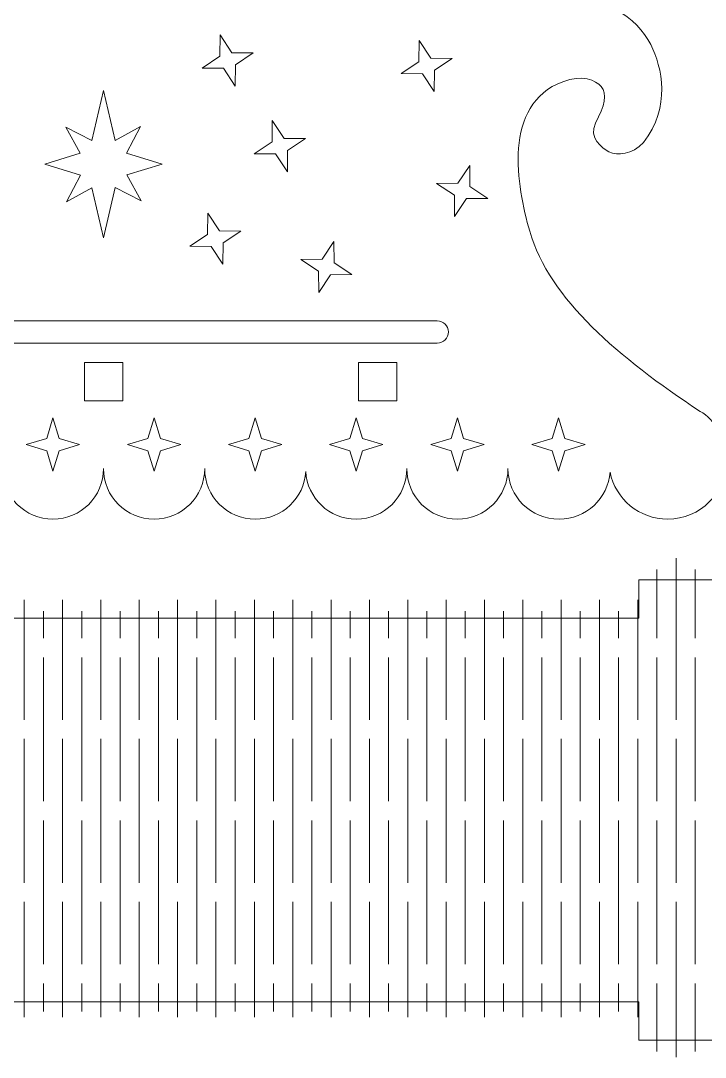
# Model space of a CAD drawing. Header units: centimetres. Extents: x -36.3 to 21.9, y -24.7 to 11.2.
# Drawn here: x -4.21 to 6.5, y -24.59 to -8.37 of the extents above; entities that cross this region are included whole.
import ezdxf

# ---------------------------------------------------------------- set-up
doc = ezdxf.new("R2010")
doc.units = ezdxf.units.CM
doc.header["$MEASUREMENT"] = 0
doc.layers.add('layer 1', color=7, linetype='Continuous')

msp = doc.modelspace()

# ---------------------------------------------------------------- linework, layer by layer
at = {"layer": 'layer 1', "color": 250, "lineweight": 9}
for points, knots in [([(4.84765, -6.49413), (4.84765, -6.49413), (5.29881, -6.88967), (5.29881, -6.88967), (5.29881, -6.88967), (6.8208, -5.15365), (7.80138, -2.93104), (7.97682, -0.48561), (7.97682, -0.48561), (7.97682, -0.48561), (7.37835, -0.44266), (7.37835, -0.44266), (7.37835, -0.44266), (7.39612, -0.19498), (7.40518, 0.05513), (7.40518, 0.30734), (7.40518, 0.30734), (7.40518, 0.55955), (7.39612, 0.80966), (7.37835, 1.05734), (7.37835, 1.05734), (7.37835, 1.05734), (7.97682, 1.10027), (7.97682, 1.10027), (7.97682, 1.10027), (7.5894, 6.5003), (3.27613, 10.81356), (-2.1239, 11.201), (-2.1239, 11.201), (-2.1239, 11.201), (-2.16684, 10.60253), (-2.16684, 10.60253), (-2.16684, 10.60253), (-2.41452, 10.6203), (-2.66463, 10.62936), (-2.91684, 10.62936), (-2.91684, 10.62936), (-3.16905, 10.62936), (-3.41916, 10.6203), (-3.66684, 10.60253), (-3.66684, 10.60253), (-3.66684, 10.60253), (-3.70979, 11.201), (-3.70979, 11.201), (-3.70979, 11.201), (-9.10981, 10.81358), (-13.42309, 6.5003), (-13.81051, 1.10027), (-13.81051, 1.10027), (-13.81051, 1.10027), (-13.21205, 1.05734), (-13.21205, 1.05734), (-13.21205, 1.05734), (-13.22981, 0.80966), (-13.23887, 0.55955), (-13.23887, 0.30734), (-13.23887, 0.30734), (-13.23887, 0.05513), (-13.22981, -0.19498), (-13.21205, -0.44266), (-13.21205, -0.44266), (-13.21205, -0.44266), (-13.81051, -0.48561), (-13.81051, -0.48561), (-13.81051, -0.48561), (-13.63505, -2.93104), (-12.65449, -5.15364), (-11.1325, -6.88967), (-11.1325, -6.88967), (-11.1325, -6.88967), (-10.68134, -6.49411), (-10.68134, -6.49411), (-10.68134, -6.49411), (-10.3513, -6.87057), (-9.99433, -7.22283), (-9.61342, -7.54787), (-9.61342, -7.54787), (-9.61342, -7.54787), (-10.00289, -8.00429), (-10.00289, -8.00429), (-10.00289, -8.00429), (-10.75106, -7.98759), (-11.25769, -8.30559), (-11.47985, -8.74571), (-11.47985, -8.74571), (-11.65948, -9.10152), (-11.79497, -9.71855), (-11.36783, -10.27817), (-11.36783, -10.27817), (-11.188, -10.47089), (-10.95863, -10.48698), (-10.82602, -10.42124), (-10.82602, -10.42124), (-10.71526, -10.36632), (-10.50659, -10.20395), (-10.61381, -9.97256), (-10.61381, -9.97256), (-10.76114, -9.70887), (-10.801, -9.51248), (-10.70306, -9.40244), (-10.70306, -9.40244), (-10.61672, -9.3054), (-10.40735, -9.20801), (-10.10185, -9.32565), (-10.10185, -9.32565), (-9.15419, -9.68651), (-9.37927, -10.95806), (-9.58633, -11.66705), (-9.58633, -11.66705), (-9.89857, -12.7361), (-10.98227, -13.64643), (-12.25262, -14.4851), (-12.25262, -14.4851), (-12.4756, -14.60394), (-12.66568, -14.90487), (-12.66568, -15.25017), (-12.66568, -15.25017), (-12.66568, -15.75869), (-12.25345, -16.17092), (-11.74493, -16.17092), (-11.74493, -16.17092), (-11.29957, -16.17092), (-10.92805, -15.85472), (-10.84265, -15.43457), (-10.84265, -15.43457), (-10.81412, -15.84596), (-10.46788, -16.17092), (-10.04497, -16.17092), (-10.04497, -16.17092), (-9.60338, -16.17092), (-9.24539, -15.8166), (-9.24539, -15.37953), (-9.24539, -15.37953), (-9.24539, -15.8166), (-8.89108, -16.17092), (-8.45401, -16.17092), (-8.45401, -16.17092), (-8.01694, -16.17092), (-7.66262, -15.8166), (-7.66262, -15.37953), (-7.66262, -15.37953), (-7.66262, -15.8166), (-7.30832, -16.17092), (-6.87125, -16.17092), (-6.87125, -16.17092), (-6.44925, -16.17092), (-6.10437, -15.84062), (-6.08111, -15.42444), (-6.08111, -15.42444), (-6.05784, -15.8406), (-5.71298, -16.17092), (-5.29098, -16.17092), (-5.29098, -16.17092), (-4.85391, -16.17092), (-4.4996, -15.8166), (-4.4996, -15.37953), (-4.4996, -15.37953), (-4.4996, -15.8166), (-4.14528, -16.17092), (-3.70823, -16.17092), (-3.70823, -16.17092), (-3.27116, -16.17092), (-2.91684, -15.8166), (-2.91684, -15.37953), (-2.91684, -15.37953), (-2.91684, -15.8166), (-2.56253, -16.17092), (-2.12546, -16.17092), (-2.12546, -16.17092), (-1.6884, -16.17092), (-1.33409, -15.8166), (-1.33409, -15.37953), (-1.33409, -15.37953), (-1.33409, -15.8166), (-0.97977, -16.17092), (-0.5427, -16.17092), (-0.5427, -16.17092), (-0.12071, -16.17092), (0.22416, -15.8406), (0.24742, -15.42444), (0.24742, -15.42444), (0.27069, -15.84062), (0.61557, -16.17092), (1.03756, -16.17092), (1.03756, -16.17092), (1.47463, -16.17092), (1.82893, -15.8166), (1.82893, -15.37953), (1.82893, -15.37953), (1.82893, -15.8166), (2.18325, -16.17092), (2.62032, -16.17092), (2.62032, -16.17092), (3.05739, -16.17092), (3.4117, -15.8166), (3.4117, -15.37953), (3.4117, -15.37953), (3.4117, -15.8166), (3.76969, -16.17092), (4.21128, -16.17092), (4.21128, -16.17092), (4.63419, -16.17092), (4.98043, -15.84596), (5.00896, -15.43457), (5.00896, -15.43457), (5.09436, -15.85472), (5.46588, -16.17092), (5.91124, -16.17092), (5.91124, -16.17092), (6.41976, -16.17092), (6.83199, -15.75869), (6.83199, -15.25017), (6.83199, -15.25017), (6.83199, -14.90487), (6.64191, -14.60394), (6.41893, -14.4851), (6.41893, -14.4851), (5.14858, -13.64643), (4.06488, -12.7361), (3.75264, -11.66705), (3.75264, -11.66705), (3.54558, -10.95806), (3.3205, -9.68651), (4.26816, -9.32565), (4.26816, -9.32565), (4.57366, -9.20801), (4.78303, -9.3054), (4.86937, -9.40244), (4.86937, -9.40244), (4.96731, -9.51248), (4.92745, -9.70887), (4.78012, -9.97256), (4.78012, -9.97256), (4.6729, -10.20395), (4.88157, -10.36632), (4.99233, -10.42124), (4.99233, -10.42124), (5.12494, -10.48698), (5.35431, -10.47089), (5.53414, -10.27817), (5.53414, -10.27817), (5.96128, -9.71855), (5.82579, -9.10152), (5.64616, -8.74571), (5.64616, -8.74571), (5.424, -8.30559), (4.91737, -7.98759), (4.1692, -8.00429), (4.1692, -8.00429), (4.1692, -8.00429), (3.77973, -7.54787), (3.77973, -7.54787), (3.77973, -7.54787), (4.16062, -7.22285), (4.51761, -6.87057), (4.84765, -6.49413)], [0, 0, 0, 0, 0.01538462, 0.01538462, 0.01538462, 0.01538462, 0.03076923, 0.03076923, 0.03076923, 0.03076923, 0.04615385, 0.04615385, 0.04615385, 0.04615385, 0.06153846, 0.06153846, 0.06153846, 0.06153846, 0.07692308, 0.07692308, 0.07692308, 0.07692308, 0.09230769, 0.09230769, 0.09230769, 0.09230769, 0.10769231, 0.10769231, 0.10769231, 0.10769231, 0.12307692, 0.12307692, 0.12307692, 0.12307692, 0.13846154, 0.13846154, 0.13846154, 0.13846154, 0.15384615, 0.15384615, 0.15384615, 0.15384615, 0.16923077, 0.16923077, 0.16923077, 0.16923077, 0.18461538, 0.18461538, 0.18461538, 0.18461538, 0.2, 0.2, 0.2, 0.2, 0.21538462, 0.21538462, 0.21538462, 0.21538462, 0.23076923, 0.23076923, 0.23076923, 0.23076923, 0.24615385, 0.24615385, 0.24615385, 0.24615385, 0.26153846, 0.26153846, 0.26153846, 0.26153846, 0.27692308, 0.27692308, 0.27692308, 0.27692308, 0.29230769, 0.29230769, 0.29230769, 0.29230769, 0.30769231, 0.30769231, 0.30769231, 0.30769231, 0.32307692, 0.32307692, 0.32307692, 0.32307692, 0.33846154, 0.33846154, 0.33846154, 0.33846154, 0.35384615, 0.35384615, 0.35384615, 0.35384615, 0.36923077, 0.36923077, 0.36923077, 0.36923077, 0.38461538, 0.38461538, 0.38461538, 0.38461538, 0.4, 0.4, 0.4, 0.4, 0.41538462, 0.41538462, 0.41538462, 0.41538462, 0.43076923, 0.43076923, 0.43076923, 0.43076923, 0.44615385, 0.44615385, 0.44615385, 0.44615385, 0.46153846, 0.46153846, 0.46153846, 0.46153846, 0.47692308, 0.47692308, 0.47692308, 0.47692308, 0.49230769, 0.49230769, 0.49230769, 0.49230769, 0.50769231, 0.50769231, 0.50769231, 0.50769231, 0.52307692, 0.52307692, 0.52307692, 0.52307692, 0.53846154, 0.53846154, 0.53846154, 0.53846154, 0.55384615, 0.55384615, 0.55384615, 0.55384615, 0.56923077, 0.56923077, 0.56923077, 0.56923077, 0.58461538, 0.58461538, 0.58461538, 0.58461538, 0.6, 0.6, 0.6, 0.6, 0.61538462, 0.61538462, 0.61538462, 0.61538462, 0.63076923, 0.63076923, 0.63076923, 0.63076923, 0.64615385, 0.64615385, 0.64615385, 0.64615385, 0.66153846, 0.66153846, 0.66153846, 0.66153846, 0.67692308, 0.67692308, 0.67692308, 0.67692308, 0.69230769, 0.69230769, 0.69230769, 0.69230769, 0.70769231, 0.70769231, 0.70769231, 0.70769231, 0.72307692, 0.72307692, 0.72307692, 0.72307692, 0.73846154, 0.73846154, 0.73846154, 0.73846154, 0.75384615, 0.75384615, 0.75384615, 0.75384615, 0.76923077, 0.76923077, 0.76923077, 0.76923077, 0.78461538, 0.78461538, 0.78461538, 0.78461538, 0.8, 0.8, 0.8, 0.8, 0.81538462, 0.81538462, 0.81538462, 0.81538462, 0.83076923, 0.83076923, 0.83076923, 0.83076923, 0.84615385, 0.84615385, 0.84615385, 0.84615385, 0.86153846, 0.86153846, 0.86153846, 0.86153846, 0.87692308, 0.87692308, 0.87692308, 0.87692308, 0.89230769, 0.89230769, 0.89230769, 0.89230769, 0.90769231, 0.90769231, 0.90769231, 0.90769231, 0.92307692, 0.92307692, 0.92307692, 0.92307692, 0.93846154, 0.93846154, 0.93846154, 0.93846154, 0.95384615, 0.95384615, 0.95384615, 0.95384615, 0.96923077, 0.96923077, 0.96923077, 0.96923077, 1, 1, 1, 1]), ([(-1.09176, -8.59409), (-1.09176, -8.59409), (-0.90764, -8.87214), (-0.90764, -8.87214), (-0.90764, -8.87214), (-0.90764, -8.87214), (-0.57417, -8.87588), (-0.57417, -8.87588), (-0.57417, -8.87588), (-0.57417, -8.87588), (-0.85223, -9.06), (-0.85223, -9.06), (-0.85223, -9.06), (-0.85223, -9.06), (-0.85596, -9.39347), (-0.85596, -9.39347), (-0.85596, -9.39347), (-0.85596, -9.39347), (-1.04009, -9.11541), (-1.04009, -9.11541), (-1.04009, -9.11541), (-1.04009, -9.11541), (-1.37355, -9.11168), (-1.37355, -9.11168), (-1.37355, -9.11168), (-1.37355, -9.11168), (-1.0955, -8.92755), (-1.0955, -8.92755), (-1.0955, -8.92755), (-1.0955, -8.92755), (-1.09176, -8.59409), (-1.09176, -8.59409)], [0, 0, 0, 0, 0.11111111, 0.11111111, 0.11111111, 0.11111111, 0.22222222, 0.22222222, 0.22222222, 0.22222222, 0.33333333, 0.33333333, 0.33333333, 0.33333333, 0.44444444, 0.44444444, 0.44444444, 0.44444444, 0.55555556, 0.55555556, 0.55555556, 0.55555556, 0.66666667, 0.66666667, 0.66666667, 0.66666667, 0.77777778, 0.77777778, 0.77777778, 0.77777778, 1, 1, 1, 1]), ([(2.02123, -8.68133), (2.02123, -8.68133), (2.20536, -8.95938), (2.20536, -8.95938), (2.20536, -8.95938), (2.20536, -8.95938), (2.53882, -8.96312), (2.53882, -8.96312), (2.53882, -8.96312), (2.53882, -8.96312), (2.26077, -9.14724), (2.26077, -9.14724), (2.26077, -9.14724), (2.26077, -9.14724), (2.25703, -9.48071), (2.25703, -9.48071), (2.25703, -9.48071), (2.25703, -9.48071), (2.07291, -9.20265), (2.07291, -9.20265), (2.07291, -9.20265), (2.07291, -9.20265), (1.73944, -9.19892), (1.73944, -9.19892), (1.73944, -9.19892), (1.73944, -9.19892), (2.0175, -9.01479), (2.0175, -9.01479), (2.0175, -9.01479), (2.0175, -9.01479), (2.02123, -8.68133), (2.02123, -8.68133)], [0, 0, 0, 0, 0.11111111, 0.11111111, 0.11111111, 0.11111111, 0.22222222, 0.22222222, 0.22222222, 0.22222222, 0.33333333, 0.33333333, 0.33333333, 0.33333333, 0.44444444, 0.44444444, 0.44444444, 0.44444444, 0.55555556, 0.55555556, 0.55555556, 0.55555556, 0.66666667, 0.66666667, 0.66666667, 0.66666667, 0.77777778, 0.77777778, 0.77777778, 0.77777778, 1, 1, 1, 1]), ([(-3.27836, -10.78598), (-3.27836, -10.78598), (-3.49464, -11.20391), (-3.49464, -11.20391), (-3.49464, -11.20391), (-3.49464, -11.20391), (-3.09737, -10.98464), (-3.09737, -10.98464), (-3.09737, -10.98464), (-3.09737, -10.98464), (-2.91684, -11.76789), (-2.91684, -11.76789), (-2.91684, -11.76789), (-2.91684, -11.76789), (-2.73557, -10.98135), (-2.73557, -10.98135), (-2.73557, -10.98135), (-2.73557, -10.98135), (-2.3276, -11.19248), (-2.3276, -11.19248), (-2.3276, -11.19248), (-2.3276, -11.19248), (-2.55225, -10.78503), (-2.55225, -10.78503), (-2.55225, -10.78503), (-2.55225, -10.78503), (-1.99778, -10.61468), (-1.99778, -10.61468), (-1.99778, -10.61468), (-1.99778, -10.61468), (-2.55533, -10.44338), (-2.55533, -10.44338), (-2.55533, -10.44338), (-2.55533, -10.44338), (-2.33903, -10.02543), (-2.33903, -10.02543), (-2.33903, -10.02543), (-2.33903, -10.02543), (-2.73633, -10.2447), (-2.73633, -10.2447), (-2.73633, -10.2447), (-2.73633, -10.2447), (-2.91684, -9.46146), (-2.91684, -9.46146), (-2.91684, -9.46146), (-2.91684, -9.46146), (-3.09812, -10.24799), (-3.09812, -10.24799), (-3.09812, -10.24799), (-3.09812, -10.24799), (-3.50607, -10.03686), (-3.50607, -10.03686), (-3.50607, -10.03686), (-3.50607, -10.03686), (-3.28143, -10.44432), (-3.28143, -10.44432), (-3.28143, -10.44432), (-3.28143, -10.44432), (-3.83591, -10.61468), (-3.83591, -10.61468), (-3.83591, -10.61468), (-3.83591, -10.61468), (-3.27836, -10.78598), (-3.27836, -10.78598)], [0, 0, 0, 0, 0.05882353, 0.05882353, 0.05882353, 0.05882353, 0.11764706, 0.11764706, 0.11764706, 0.11764706, 0.17647059, 0.17647059, 0.17647059, 0.17647059, 0.23529412, 0.23529412, 0.23529412, 0.23529412, 0.29411765, 0.29411765, 0.29411765, 0.29411765, 0.35294118, 0.35294118, 0.35294118, 0.35294118, 0.41176471, 0.41176471, 0.41176471, 0.41176471, 0.47058824, 0.47058824, 0.47058824, 0.47058824, 0.52941176, 0.52941176, 0.52941176, 0.52941176, 0.58823529, 0.58823529, 0.58823529, 0.58823529, 0.64705882, 0.64705882, 0.64705882, 0.64705882, 0.70588235, 0.70588235, 0.70588235, 0.70588235, 0.76470588, 0.76470588, 0.76470588, 0.76470588, 0.82352941, 0.82352941, 0.82352941, 0.82352941, 0.88235294, 0.88235294, 0.88235294, 0.88235294, 1, 1, 1, 1]), ([(-0.27606, -9.93527), (-0.27606, -9.93527), (-0.09194, -10.21332), (-0.09194, -10.21332), (-0.09194, -10.21332), (-0.09194, -10.21332), (0.24153, -10.21706), (0.24153, -10.21706), (0.24153, -10.21706), (0.24153, -10.21706), (-0.03653, -10.40118), (-0.03653, -10.40118), (-0.03653, -10.40118), (-0.03653, -10.40118), (-0.04026, -10.73465), (-0.04026, -10.73465), (-0.04026, -10.73465), (-0.04026, -10.73465), (-0.22439, -10.45659), (-0.22439, -10.45659), (-0.22439, -10.45659), (-0.22439, -10.45659), (-0.55785, -10.45286), (-0.55785, -10.45286), (-0.55785, -10.45286), (-0.55785, -10.45286), (-0.2798, -10.26873), (-0.2798, -10.26873), (-0.2798, -10.26873), (-0.2798, -10.26873), (-0.27606, -9.93527), (-0.27606, -9.93527)], [0, 0, 0, 0, 0.11111111, 0.11111111, 0.11111111, 0.11111111, 0.22222222, 0.22222222, 0.22222222, 0.22222222, 0.33333333, 0.33333333, 0.33333333, 0.33333333, 0.44444444, 0.44444444, 0.44444444, 0.44444444, 0.55555556, 0.55555556, 0.55555556, 0.55555556, 0.66666667, 0.66666667, 0.66666667, 0.66666667, 0.77777778, 0.77777778, 0.77777778, 0.77777778, 1, 1, 1, 1]), ([(2.81245, -10.63464), (2.81245, -10.63464), (2.62833, -10.9127), (2.62833, -10.9127), (2.62833, -10.9127), (2.62833, -10.9127), (2.29486, -10.91643), (2.29486, -10.91643), (2.29486, -10.91643), (2.29486, -10.91643), (2.57292, -11.10056), (2.57292, -11.10056), (2.57292, -11.10056), (2.57292, -11.10056), (2.57665, -11.43402), (2.57665, -11.43402), (2.57665, -11.43402), (2.57665, -11.43402), (2.76078, -11.15597), (2.76078, -11.15597), (2.76078, -11.15597), (2.76078, -11.15597), (3.09424, -11.15223), (3.09424, -11.15223), (3.09424, -11.15223), (3.09424, -11.15223), (2.81619, -10.96811), (2.81619, -10.96811), (2.81619, -10.96811), (2.81619, -10.96811), (2.81245, -10.63464), (2.81245, -10.63464)], [0, 0, 0, 0, 0.11111111, 0.11111111, 0.11111111, 0.11111111, 0.22222222, 0.22222222, 0.22222222, 0.22222222, 0.33333333, 0.33333333, 0.33333333, 0.33333333, 0.44444444, 0.44444444, 0.44444444, 0.44444444, 0.55555556, 0.55555556, 0.55555556, 0.55555556, 0.66666667, 0.66666667, 0.66666667, 0.66666667, 0.77777778, 0.77777778, 0.77777778, 0.77777778, 1, 1, 1, 1]), ([(-1.28381, -11.38193), (-1.28381, -11.38193), (-1.09968, -11.65998), (-1.09968, -11.65998), (-1.09968, -11.65998), (-1.09968, -11.65998), (-0.76622, -11.66372), (-0.76622, -11.66372), (-0.76622, -11.66372), (-0.76622, -11.66372), (-1.04427, -11.84784), (-1.04427, -11.84784), (-1.04427, -11.84784), (-1.04427, -11.84784), (-1.04801, -12.18131), (-1.04801, -12.18131), (-1.04801, -12.18131), (-1.04801, -12.18131), (-1.23213, -11.90325), (-1.23213, -11.90325), (-1.23213, -11.90325), (-1.23213, -11.90325), (-1.5656, -11.89952), (-1.5656, -11.89952), (-1.5656, -11.89952), (-1.5656, -11.89952), (-1.28754, -11.71539), (-1.28754, -11.71539), (-1.28754, -11.71539), (-1.28754, -11.71539), (-1.28381, -11.38193), (-1.28381, -11.38193)], [0, 0, 0, 0, 0.11111111, 0.11111111, 0.11111111, 0.11111111, 0.22222222, 0.22222222, 0.22222222, 0.22222222, 0.33333333, 0.33333333, 0.33333333, 0.33333333, 0.44444444, 0.44444444, 0.44444444, 0.44444444, 0.55555556, 0.55555556, 0.55555556, 0.55555556, 0.66666667, 0.66666667, 0.66666667, 0.66666667, 0.77777778, 0.77777778, 0.77777778, 0.77777778, 1, 1, 1, 1]), ([(0.68745, -11.82722), (0.68745, -11.82722), (0.50332, -12.10527), (0.50332, -12.10527), (0.50332, -12.10527), (0.50332, -12.10527), (0.16986, -12.10901), (0.16986, -12.10901), (0.16986, -12.10901), (0.16986, -12.10901), (0.44791, -12.29313), (0.44791, -12.29313), (0.44791, -12.29313), (0.44791, -12.29313), (0.45165, -12.6266), (0.45165, -12.6266), (0.45165, -12.6266), (0.45165, -12.6266), (0.63577, -12.34854), (0.63577, -12.34854), (0.63577, -12.34854), (0.63577, -12.34854), (0.96924, -12.34481), (0.96924, -12.34481), (0.96924, -12.34481), (0.96924, -12.34481), (0.69118, -12.16068), (0.69118, -12.16068), (0.69118, -12.16068), (0.69118, -12.16068), (0.68745, -11.82722), (0.68745, -11.82722)], [0, 0, 0, 0, 0.11111111, 0.11111111, 0.11111111, 0.11111111, 0.22222222, 0.22222222, 0.22222222, 0.22222222, 0.33333333, 0.33333333, 0.33333333, 0.33333333, 0.44444444, 0.44444444, 0.44444444, 0.44444444, 0.55555556, 0.55555556, 0.55555556, 0.55555556, 0.66666667, 0.66666667, 0.66666667, 0.66666667, 0.77777778, 0.77777778, 0.77777778, 0.77777778, 1, 1, 1, 1]), ([(-8.13977, -13.06752), (-8.13977, -13.06752), (2.30608, -13.06752), (2.30608, -13.06752), (2.30608, -13.06752), (2.40213, -13.06752), (2.4807, -13.14609), (2.4807, -13.24214), (2.4807, -13.24214), (2.4807, -13.3382), (2.40213, -13.41677), (2.30608, -13.41677), (2.30608, -13.41677), (2.30608, -13.41677), (-8.13977, -13.41677), (-8.13977, -13.41677), (-8.13977, -13.41677), (-8.23582, -13.41677), (-8.31439, -13.3382), (-8.31439, -13.24214), (-8.31439, -13.24214), (-8.31439, -13.14609), (-8.23582, -13.06752), (-8.13977, -13.06752)], [0, 0, 0, 0, 0.14285714, 0.14285714, 0.14285714, 0.14285714, 0.28571429, 0.28571429, 0.28571429, 0.28571429, 0.42857143, 0.42857143, 0.42857143, 0.42857143, 0.57142857, 0.57142857, 0.57142857, 0.57142857, 0.71428571, 0.71428571, 0.71428571, 0.71428571, 1, 1, 1, 1]), ([(-3.21684, -13.71983), (-3.21684, -13.71983), (-2.61684, -13.71983), (-2.61684, -13.71983), (-2.61684, -13.71983), (-2.61684, -13.71983), (-2.61684, -14.31983), (-2.61684, -14.31983), (-2.61684, -14.31983), (-2.61684, -14.31983), (-3.21684, -14.31983), (-3.21684, -14.31983), (-3.21684, -14.31983), (-3.21684, -14.31983), (-3.21684, -13.71983), (-3.21684, -13.71983)], [0, 0, 0, 0, 0.2, 0.2, 0.2, 0.2, 0.4, 0.4, 0.4, 0.4, 0.6, 0.6, 0.6, 0.6, 1, 1, 1, 1]), ([(1.07427, -13.71983), (1.07427, -13.71983), (1.67427, -13.71983), (1.67427, -13.71983), (1.67427, -13.71983), (1.67427, -13.71983), (1.67427, -14.31983), (1.67427, -14.31983), (1.67427, -14.31983), (1.67427, -14.31983), (1.07427, -14.31983), (1.07427, -14.31983), (1.07427, -14.31983), (1.07427, -14.31983), (1.07427, -13.71983), (1.07427, -13.71983)], [0, 0, 0, 0, 0.2, 0.2, 0.2, 0.2, 0.4, 0.4, 0.4, 0.4, 0.6, 0.6, 0.6, 0.6, 1, 1, 1, 1]), ([(-3.70821, -14.58816), (-3.70821, -14.58816), (-3.61028, -14.90694), (-3.61028, -14.90694), (-3.61028, -14.90694), (-3.61028, -14.90694), (-3.2915, -15.00488), (-3.2915, -15.00488), (-3.2915, -15.00488), (-3.2915, -15.00488), (-3.61028, -15.10281), (-3.61028, -15.10281), (-3.61028, -15.10281), (-3.61028, -15.10281), (-3.70821, -15.42159), (-3.70821, -15.42159), (-3.70821, -15.42159), (-3.70821, -15.42159), (-3.80615, -15.10281), (-3.80615, -15.10281), (-3.80615, -15.10281), (-3.80615, -15.10281), (-4.12493, -15.00488), (-4.12493, -15.00488), (-4.12493, -15.00488), (-4.12493, -15.00488), (-3.80615, -14.90694), (-3.80615, -14.90694), (-3.80615, -14.90694), (-3.80615, -14.90694), (-3.70821, -14.58816), (-3.70821, -14.58816)], [0, 0, 0, 0, 0.11111111, 0.11111111, 0.11111111, 0.11111111, 0.22222222, 0.22222222, 0.22222222, 0.22222222, 0.33333333, 0.33333333, 0.33333333, 0.33333333, 0.44444444, 0.44444444, 0.44444444, 0.44444444, 0.55555556, 0.55555556, 0.55555556, 0.55555556, 0.66666667, 0.66666667, 0.66666667, 0.66666667, 0.77777778, 0.77777778, 0.77777778, 0.77777778, 1, 1, 1, 1]), ([(-2.12547, -14.58816), (-2.12547, -14.58816), (-2.22341, -14.90694), (-2.22341, -14.90694), (-2.22341, -14.90694), (-2.22341, -14.90694), (-2.54219, -15.00488), (-2.54219, -15.00488), (-2.54219, -15.00488), (-2.54219, -15.00488), (-2.22341, -15.10281), (-2.22341, -15.10281), (-2.22341, -15.10281), (-2.22341, -15.10281), (-2.12547, -15.42159), (-2.12547, -15.42159), (-2.12547, -15.42159), (-2.12547, -15.42159), (-2.02754, -15.10281), (-2.02754, -15.10281), (-2.02754, -15.10281), (-2.02754, -15.10281), (-1.70876, -15.00488), (-1.70876, -15.00488), (-1.70876, -15.00488), (-1.70876, -15.00488), (-2.02754, -14.90694), (-2.02754, -14.90694), (-2.02754, -14.90694), (-2.02754, -14.90694), (-2.12547, -14.58816), (-2.12547, -14.58816)], [0, 0, 0, 0, 0.11111111, 0.11111111, 0.11111111, 0.11111111, 0.22222222, 0.22222222, 0.22222222, 0.22222222, 0.33333333, 0.33333333, 0.33333333, 0.33333333, 0.44444444, 0.44444444, 0.44444444, 0.44444444, 0.55555556, 0.55555556, 0.55555556, 0.55555556, 0.66666667, 0.66666667, 0.66666667, 0.66666667, 0.77777778, 0.77777778, 0.77777778, 0.77777778, 1, 1, 1, 1]), ([(-0.5427, -14.58816), (-0.5427, -14.58816), (-0.64064, -14.90694), (-0.64064, -14.90694), (-0.64064, -14.90694), (-0.64064, -14.90694), (-0.95942, -15.00488), (-0.95942, -15.00488), (-0.95942, -15.00488), (-0.95942, -15.00488), (-0.64064, -15.10281), (-0.64064, -15.10281), (-0.64064, -15.10281), (-0.64064, -15.10281), (-0.5427, -15.42159), (-0.5427, -15.42159), (-0.5427, -15.42159), (-0.5427, -15.42159), (-0.44477, -15.10281), (-0.44477, -15.10281), (-0.44477, -15.10281), (-0.44477, -15.10281), (-0.12599, -15.00488), (-0.12599, -15.00488), (-0.12599, -15.00488), (-0.12599, -15.00488), (-0.44477, -14.90694), (-0.44477, -14.90694), (-0.44477, -14.90694), (-0.44477, -14.90694), (-0.5427, -14.58816), (-0.5427, -14.58816)], [0, 0, 0, 0, 0.11111111, 0.11111111, 0.11111111, 0.11111111, 0.22222222, 0.22222222, 0.22222222, 0.22222222, 0.33333333, 0.33333333, 0.33333333, 0.33333333, 0.44444444, 0.44444444, 0.44444444, 0.44444444, 0.55555556, 0.55555556, 0.55555556, 0.55555556, 0.66666667, 0.66666667, 0.66666667, 0.66666667, 0.77777778, 0.77777778, 0.77777778, 0.77777778, 1, 1, 1, 1]), ([(1.03756, -14.58816), (1.03756, -14.58816), (0.93963, -14.90694), (0.93963, -14.90694), (0.93963, -14.90694), (0.93963, -14.90694), (0.62085, -15.00488), (0.62085, -15.00488), (0.62085, -15.00488), (0.62085, -15.00488), (0.93963, -15.10281), (0.93963, -15.10281), (0.93963, -15.10281), (0.93963, -15.10281), (1.03756, -15.42159), (1.03756, -15.42159), (1.03756, -15.42159), (1.03756, -15.42159), (1.1355, -15.10281), (1.1355, -15.10281), (1.1355, -15.10281), (1.1355, -15.10281), (1.45428, -15.00488), (1.45428, -15.00488), (1.45428, -15.00488), (1.45428, -15.00488), (1.1355, -14.90694), (1.1355, -14.90694), (1.1355, -14.90694), (1.1355, -14.90694), (1.03756, -14.58816), (1.03756, -14.58816)], [0, 0, 0, 0, 0.11111111, 0.11111111, 0.11111111, 0.11111111, 0.22222222, 0.22222222, 0.22222222, 0.22222222, 0.33333333, 0.33333333, 0.33333333, 0.33333333, 0.44444444, 0.44444444, 0.44444444, 0.44444444, 0.55555556, 0.55555556, 0.55555556, 0.55555556, 0.66666667, 0.66666667, 0.66666667, 0.66666667, 0.77777778, 0.77777778, 0.77777778, 0.77777778, 1, 1, 1, 1]), ([(2.62032, -14.58816), (2.62032, -14.58816), (2.52238, -14.90694), (2.52238, -14.90694), (2.52238, -14.90694), (2.52238, -14.90694), (2.2036, -15.00488), (2.2036, -15.00488), (2.2036, -15.00488), (2.2036, -15.00488), (2.52238, -15.10281), (2.52238, -15.10281), (2.52238, -15.10281), (2.52238, -15.10281), (2.62032, -15.42159), (2.62032, -15.42159), (2.62032, -15.42159), (2.62032, -15.42159), (2.71825, -15.10281), (2.71825, -15.10281), (2.71825, -15.10281), (2.71825, -15.10281), (3.03703, -15.00488), (3.03703, -15.00488), (3.03703, -15.00488), (3.03703, -15.00488), (2.71825, -14.90694), (2.71825, -14.90694), (2.71825, -14.90694), (2.71825, -14.90694), (2.62032, -14.58816), (2.62032, -14.58816)], [0, 0, 0, 0, 0.11111111, 0.11111111, 0.11111111, 0.11111111, 0.22222222, 0.22222222, 0.22222222, 0.22222222, 0.33333333, 0.33333333, 0.33333333, 0.33333333, 0.44444444, 0.44444444, 0.44444444, 0.44444444, 0.55555556, 0.55555556, 0.55555556, 0.55555556, 0.66666667, 0.66666667, 0.66666667, 0.66666667, 0.77777778, 0.77777778, 0.77777778, 0.77777778, 1, 1, 1, 1]), ([(4.20307, -14.58816), (4.20307, -14.58816), (4.10514, -14.90694), (4.10514, -14.90694), (4.10514, -14.90694), (4.10514, -14.90694), (3.78636, -15.00488), (3.78636, -15.00488), (3.78636, -15.00488), (3.78636, -15.00488), (4.10514, -15.10281), (4.10514, -15.10281), (4.10514, -15.10281), (4.10514, -15.10281), (4.20307, -15.42159), (4.20307, -15.42159), (4.20307, -15.42159), (4.20307, -15.42159), (4.30101, -15.10281), (4.30101, -15.10281), (4.30101, -15.10281), (4.30101, -15.10281), (4.61979, -15.00488), (4.61979, -15.00488), (4.61979, -15.00488), (4.61979, -15.00488), (4.30101, -14.90694), (4.30101, -14.90694), (4.30101, -14.90694), (4.30101, -14.90694), (4.20307, -14.58816), (4.20307, -14.58816)], [0, 0, 0, 0, 0.11111111, 0.11111111, 0.11111111, 0.11111111, 0.22222222, 0.22222222, 0.22222222, 0.22222222, 0.33333333, 0.33333333, 0.33333333, 0.33333333, 0.44444444, 0.44444444, 0.44444444, 0.44444444, 0.55555556, 0.55555556, 0.55555556, 0.55555556, 0.66666667, 0.66666667, 0.66666667, 0.66666667, 0.77777778, 0.77777778, 0.77777778, 0.77777778, 1, 1, 1, 1]), ([(-34.7876, -23.72247), (-34.7876, -23.72247), (-34.7876, -24.32247), (-34.7876, -24.32247), (-34.7876, -24.32247), (-34.7876, -24.32247), (-36.3326, -24.32247), (-36.3326, -24.32247), (-36.3326, -24.32247), (-36.3326, -24.32247), (-36.3326, -23.72247), (-36.3326, -23.72247), (-36.3326, -23.72247), (-36.3326, -23.72247), (-36.3326, -17.72247), (-36.3326, -17.72247), (-36.3326, -17.72247), (-36.3326, -17.72247), (-36.3326, -17.12247), (-36.3326, -17.12247), (-36.3326, -17.12247), (-36.3326, -17.12247), (-34.7876, -17.12247), (-34.7876, -17.12247), (-34.7876, -17.12247), (-34.7876, -17.12247), (-34.7876, -17.72247), (-34.7876, -17.72247), (-34.7876, -17.72247), (-34.7876, -17.72247), (-27.91715, -17.72247), (-27.91715, -17.72247), (-27.91715, -17.72247), (-27.91715, -17.72247), (-27.91715, -17.12247), (-27.91715, -17.12247), (-27.91715, -17.12247), (-27.91715, -17.12247), (-26.3729, -17.12247), (-26.3729, -17.12247), (-26.3729, -17.12247), (-26.3729, -17.12247), (-26.3729, -17.72247), (-26.3729, -17.72247), (-26.3729, -17.72247), (-26.3729, -17.72247), (-11.22912, -17.72247), (-11.22912, -17.72247), (-11.22912, -17.72247), (-11.22912, -17.72247), (-11.22912, -17.12247), (-11.22912, -17.12247), (-11.22912, -17.12247), (-11.22912, -17.12247), (-9.68487, -17.12247), (-9.68487, -17.12247), (-9.68487, -17.12247), (-9.68487, -17.12247), (-9.68487, -17.72247), (-9.68487, -17.72247), (-9.68487, -17.72247), (-9.68487, -17.72247), (5.4589, -17.72247), (5.4589, -17.72247), (5.4589, -17.72247), (5.4589, -17.72247), (5.4589, -17.12247), (5.4589, -17.12247), (5.4589, -17.12247), (5.4589, -17.12247), (7.00315, -17.12247), (7.00315, -17.12247), (7.00315, -17.12247), (7.00315, -17.12247), (7.00315, -17.72247), (7.00315, -17.72247), (7.00315, -17.72247), (7.00315, -17.72247), (13.8736, -17.72247), (13.8736, -17.72247), (13.8736, -17.72247), (13.8736, -17.72247), (13.8736, -17.12247), (13.8736, -17.12247), (13.8736, -17.12247), (13.8736, -17.12247), (15.4186, -17.12247), (15.4186, -17.12247), (15.4186, -17.12247), (15.4186, -17.12247), (15.4186, -17.72247), (15.4186, -17.72247), (15.4186, -17.72247), (15.4186, -17.72247), (15.4186, -23.72247), (15.4186, -23.72247), (15.4186, -23.72247), (15.4186, -23.72247), (15.4186, -24.32247), (15.4186, -24.32247), (15.4186, -24.32247), (15.4186, -24.32247), (13.8736, -24.32247), (13.8736, -24.32247), (13.8736, -24.32247), (13.8736, -24.32247), (13.8736, -23.72247), (13.8736, -23.72247), (13.8736, -23.72247), (13.8736, -23.72247), (7.00315, -23.72247), (7.00315, -23.72247), (7.00315, -23.72247), (7.00315, -23.72247), (7.00315, -24.32247), (7.00315, -24.32247), (7.00315, -24.32247), (7.00315, -24.32247), (5.4589, -24.32247), (5.4589, -24.32247), (5.4589, -24.32247), (5.4589, -24.32247), (5.4589, -23.72247), (5.4589, -23.72247), (5.4589, -23.72247), (5.4589, -23.72247), (-9.68487, -23.72247), (-9.68487, -23.72247), (-9.68487, -23.72247), (-9.68487, -23.72247), (-9.68487, -24.32247), (-9.68487, -24.32247), (-9.68487, -24.32247), (-9.68487, -24.32247), (-11.22912, -24.32247), (-11.22912, -24.32247), (-11.22912, -24.32247), (-11.22912, -24.32247), (-11.22912, -23.72247), (-11.22912, -23.72247), (-11.22912, -23.72247), (-11.22912, -23.72247), (-26.3729, -23.72247), (-26.3729, -23.72247), (-26.3729, -23.72247), (-26.3729, -23.72247), (-26.3729, -24.32247), (-26.3729, -24.32247), (-26.3729, -24.32247), (-26.3729, -24.32247), (-27.91715, -24.32247), (-27.91715, -24.32247), (-27.91715, -24.32247), (-27.91715, -24.32247), (-27.91715, -23.72247), (-27.91715, -23.72247), (-27.91715, -23.72247), (-27.91715, -23.72247), (-34.7876, -23.72247), (-34.7876, -23.72247)], [0, 0, 0, 0, 0.02439024, 0.02439024, 0.02439024, 0.02439024, 0.04878049, 0.04878049, 0.04878049, 0.04878049, 0.07317073, 0.07317073, 0.07317073, 0.07317073, 0.09756098, 0.09756098, 0.09756098, 0.09756098, 0.12195122, 0.12195122, 0.12195122, 0.12195122, 0.14634146, 0.14634146, 0.14634146, 0.14634146, 0.17073171, 0.17073171, 0.17073171, 0.17073171, 0.19512195, 0.19512195, 0.19512195, 0.19512195, 0.2195122, 0.2195122, 0.2195122, 0.2195122, 0.24390244, 0.24390244, 0.24390244, 0.24390244, 0.26829268, 0.26829268, 0.26829268, 0.26829268, 0.29268293, 0.29268293, 0.29268293, 0.29268293, 0.31707317, 0.31707317, 0.31707317, 0.31707317, 0.34146341, 0.34146341, 0.34146341, 0.34146341, 0.36585366, 0.36585366, 0.36585366, 0.36585366, 0.3902439, 0.3902439, 0.3902439, 0.3902439, 0.41463415, 0.41463415, 0.41463415, 0.41463415, 0.43902439, 0.43902439, 0.43902439, 0.43902439, 0.46341463, 0.46341463, 0.46341463, 0.46341463, 0.48780488, 0.48780488, 0.48780488, 0.48780488, 0.51219512, 0.51219512, 0.51219512, 0.51219512, 0.53658537, 0.53658537, 0.53658537, 0.53658537, 0.56097561, 0.56097561, 0.56097561, 0.56097561, 0.58536585, 0.58536585, 0.58536585, 0.58536585, 0.6097561, 0.6097561, 0.6097561, 0.6097561, 0.63414634, 0.63414634, 0.63414634, 0.63414634, 0.65853659, 0.65853659, 0.65853659, 0.65853659, 0.68292683, 0.68292683, 0.68292683, 0.68292683, 0.70731707, 0.70731707, 0.70731707, 0.70731707, 0.73170732, 0.73170732, 0.73170732, 0.73170732, 0.75609756, 0.75609756, 0.75609756, 0.75609756, 0.7804878, 0.7804878, 0.7804878, 0.7804878, 0.80487805, 0.80487805, 0.80487805, 0.80487805, 0.82926829, 0.82926829, 0.82926829, 0.82926829, 0.85365854, 0.85365854, 0.85365854, 0.85365854, 0.87804878, 0.87804878, 0.87804878, 0.87804878, 0.90243902, 0.90243902, 0.90243902, 0.90243902, 0.92682927, 0.92682927, 0.92682927, 0.92682927, 0.95121951, 0.95121951, 0.95121951, 0.95121951, 1, 1, 1, 1])]:
    msp.add_open_spline(points, degree=3, knots=knots, dxfattribs=at)
at = {"layer": 'layer 1', "color": 242, "lineweight": 9}
for points in [[(6.043, -19.31076), (6.043, -19.31076), (6.043, -16.78092), (6.043, -16.78092)], [(5.743, -18.03576), (5.743, -18.03576), (5.743, -16.9575), (5.743, -16.9575)], [(6.343, -18.03576), (6.343, -18.03576), (6.343, -16.9575), (6.343, -16.9575)], [(-4.157, -19.31076), (-4.157, -19.31076), (-4.157, -17.43576), (-4.157, -17.43576)], [(-3.557, -19.31076), (-3.557, -19.31076), (-3.557, -17.43576), (-3.557, -17.43576)], [(-2.957, -19.31076), (-2.957, -19.31076), (-2.957, -17.43576), (-2.957, -17.43576)], [(-2.357, -19.31076), (-2.357, -19.31076), (-2.357, -17.43576), (-2.357, -17.43576)], [(-1.757, -19.31076), (-1.757, -19.31076), (-1.757, -17.43576), (-1.757, -17.43576)], [(-1.157, -19.31076), (-1.157, -19.31076), (-1.157, -17.43576), (-1.157, -17.43576)], [(-0.557, -19.31076), (-0.557, -19.31076), (-0.557, -17.43576), (-0.557, -17.43576)], [(0.043, -19.31076), (0.043, -19.31076), (0.043, -17.43576), (0.043, -17.43576)], [(0.643, -19.31076), (0.643, -19.31076), (0.643, -17.43576), (0.643, -17.43576)], [(1.243, -19.31076), (1.243, -19.31076), (1.243, -17.43576), (1.243, -17.43576)], [(1.843, -19.31076), (1.843, -19.31076), (1.843, -17.43576), (1.843, -17.43576)], [(2.443, -19.31076), (2.443, -19.31076), (2.443, -17.43576), (2.443, -17.43576)], [(3.043, -19.31076), (3.043, -19.31076), (3.043, -17.43576), (3.043, -17.43576)], [(3.643, -19.31076), (3.643, -19.31076), (3.643, -17.43576), (3.643, -17.43576)], [(4.243, -19.31076), (4.243, -19.31076), (4.243, -17.43576), (4.243, -17.43576)], [(4.843, -19.31076), (4.843, -19.31076), (4.843, -17.43576), (4.843, -17.43576)], [(5.443, -19.31076), (5.443, -19.31076), (5.443, -17.43576), (5.443, -17.43576)], [(-3.857, -18.03576), (-3.857, -18.03576), (-3.857, -17.61234), (-3.857, -17.61234)], [(-3.257, -18.03576), (-3.257, -18.03576), (-3.257, -17.61234), (-3.257, -17.61234)], [(-2.657, -18.03576), (-2.657, -18.03576), (-2.657, -17.61234), (-2.657, -17.61234)], [(-2.057, -18.03576), (-2.057, -18.03576), (-2.057, -17.61234), (-2.057, -17.61234)], [(-1.457, -18.03576), (-1.457, -18.03576), (-1.457, -17.61234), (-1.457, -17.61234)], [(-0.857, -18.03576), (-0.857, -18.03576), (-0.857, -17.61234), (-0.857, -17.61234)], [(-0.257, -18.03576), (-0.257, -18.03576), (-0.257, -17.61234), (-0.257, -17.61234)], [(0.343, -18.03576), (0.343, -18.03576), (0.343, -17.61234), (0.343, -17.61234)], [(0.943, -18.03576), (0.943, -18.03576), (0.943, -17.61234), (0.943, -17.61234)], [(1.543, -18.03576), (1.543, -18.03576), (1.543, -17.61234), (1.543, -17.61234)], [(2.143, -18.03576), (2.143, -18.03576), (2.143, -17.61234), (2.143, -17.61234)], [(2.743, -18.03576), (2.743, -18.03576), (2.743, -17.61234), (2.743, -17.61234)], [(3.343, -18.03576), (3.343, -18.03576), (3.343, -17.61234), (3.343, -17.61234)], [(3.943, -18.03576), (3.943, -18.03576), (3.943, -17.61234), (3.943, -17.61234)], [(4.543, -18.03576), (4.543, -18.03576), (4.543, -17.61234), (4.543, -17.61234)], [(5.143, -18.03576), (5.143, -18.03576), (5.143, -17.61234), (5.143, -17.61234)], [(-3.857, -20.58576), (-3.857, -20.58576), (-3.857, -18.33576), (-3.857, -18.33576)], [(-3.257, -20.58576), (-3.257, -20.58576), (-3.257, -18.33576), (-3.257, -18.33576)], [(-2.657, -20.58576), (-2.657, -20.58576), (-2.657, -18.33576), (-2.657, -18.33576)], [(-2.057, -20.58576), (-2.057, -20.58576), (-2.057, -18.33576), (-2.057, -18.33576)], [(-1.457, -20.58576), (-1.457, -20.58576), (-1.457, -18.33576), (-1.457, -18.33576)], [(-0.857, -20.58576), (-0.857, -20.58576), (-0.857, -18.33576), (-0.857, -18.33576)], [(-0.257, -20.58576), (-0.257, -20.58576), (-0.257, -18.33576), (-0.257, -18.33576)], [(0.343, -20.58576), (0.343, -20.58576), (0.343, -18.33576), (0.343, -18.33576)], [(0.943, -20.58576), (0.943, -20.58576), (0.943, -18.33576), (0.943, -18.33576)], [(1.543, -20.58576), (1.543, -20.58576), (1.543, -18.33576), (1.543, -18.33576)], [(2.143, -20.58576), (2.143, -20.58576), (2.143, -18.33576), (2.143, -18.33576)], [(2.743, -20.58576), (2.743, -20.58576), (2.743, -18.33576), (2.743, -18.33576)], [(3.343, -20.58576), (3.343, -20.58576), (3.343, -18.33576), (3.343, -18.33576)], [(3.943, -20.58576), (3.943, -20.58576), (3.943, -18.33576), (3.943, -18.33576)], [(4.543, -20.58576), (4.543, -20.58576), (4.543, -18.33576), (4.543, -18.33576)], [(5.143, -20.58576), (5.143, -20.58576), (5.143, -18.33576), (5.143, -18.33576)], [(5.743, -20.58576), (5.743, -20.58576), (5.743, -18.33576), (5.743, -18.33576)], [(6.343, -20.58576), (6.343, -20.58576), (6.343, -18.33576), (6.343, -18.33576)], [(-4.157, -21.86076), (-4.157, -21.86076), (-4.157, -19.61076), (-4.157, -19.61076)], [(-3.557, -21.86076), (-3.557, -21.86076), (-3.557, -19.61076), (-3.557, -19.61076)], [(-2.957, -21.86076), (-2.957, -21.86076), (-2.957, -19.61076), (-2.957, -19.61076)], [(-2.357, -21.86076), (-2.357, -21.86076), (-2.357, -19.61076), (-2.357, -19.61076)], [(-1.757, -21.86076), (-1.757, -21.86076), (-1.757, -19.61076), (-1.757, -19.61076)], [(-1.157, -21.86076), (-1.157, -21.86076), (-1.157, -19.61076), (-1.157, -19.61076)], [(-0.557, -21.86076), (-0.557, -21.86076), (-0.557, -19.61076), (-0.557, -19.61076)], [(0.043, -21.86076), (0.043, -21.86076), (0.043, -19.61076), (0.043, -19.61076)], [(0.643, -21.86076), (0.643, -21.86076), (0.643, -19.61076), (0.643, -19.61076)], [(1.243, -21.86076), (1.243, -21.86076), (1.243, -19.61076), (1.243, -19.61076)], [(1.843, -21.86076), (1.843, -21.86076), (1.843, -19.61076), (1.843, -19.61076)], [(2.443, -21.86076), (2.443, -21.86076), (2.443, -19.61076), (2.443, -19.61076)], [(3.043, -21.86076), (3.043, -21.86076), (3.043, -19.61076), (3.043, -19.61076)], [(3.643, -21.86076), (3.643, -21.86076), (3.643, -19.61076), (3.643, -19.61076)], [(4.243, -21.86076), (4.243, -21.86076), (4.243, -19.61076), (4.243, -19.61076)], [(4.843, -21.86076), (4.843, -21.86076), (4.843, -19.61076), (4.843, -19.61076)], [(5.443, -21.86076), (5.443, -21.86076), (5.443, -19.61076), (5.443, -19.61076)], [(6.043, -21.86076), (6.043, -21.86076), (6.043, -19.61076), (6.043, -19.61076)], [(-3.857, -23.13576), (-3.857, -23.13576), (-3.857, -20.88576), (-3.857, -20.88576)], [(-3.257, -23.13576), (-3.257, -23.13576), (-3.257, -20.88576), (-3.257, -20.88576)], [(-2.657, -23.13576), (-2.657, -23.13576), (-2.657, -20.88576), (-2.657, -20.88576)], [(-2.057, -23.13576), (-2.057, -23.13576), (-2.057, -20.88576), (-2.057, -20.88576)], [(-1.457, -23.13576), (-1.457, -23.13576), (-1.457, -20.88576), (-1.457, -20.88576)], [(-0.857, -23.13576), (-0.857, -23.13576), (-0.857, -20.88576), (-0.857, -20.88576)], [(-0.257, -23.13576), (-0.257, -23.13576), (-0.257, -20.88576), (-0.257, -20.88576)], [(0.343, -23.13576), (0.343, -23.13576), (0.343, -20.88576), (0.343, -20.88576)], [(0.943, -23.13576), (0.943, -23.13576), (0.943, -20.88576), (0.943, -20.88576)], [(1.543, -23.13576), (1.543, -23.13576), (1.543, -20.88576), (1.543, -20.88576)], [(2.143, -23.13576), (2.143, -23.13576), (2.143, -20.88576), (2.143, -20.88576)], [(2.743, -23.13576), (2.743, -23.13576), (2.743, -20.88576), (2.743, -20.88576)], [(3.343, -23.13576), (3.343, -23.13576), (3.343, -20.88576), (3.343, -20.88576)], [(3.943, -23.13576), (3.943, -23.13576), (3.943, -20.88576), (3.943, -20.88576)], [(4.543, -23.13576), (4.543, -23.13576), (4.543, -20.88576), (4.543, -20.88576)], [(5.143, -23.13576), (5.143, -23.13576), (5.143, -20.88576), (5.143, -20.88576)], [(5.743, -23.13576), (5.743, -23.13576), (5.743, -20.88576), (5.743, -20.88576)], [(6.343, -23.13576), (6.343, -23.13576), (6.343, -20.88576), (6.343, -20.88576)], [(-4.157, -23.96415), (-4.157, -23.96415), (-4.157, -22.16076), (-4.157, -22.16076)], [(-3.557, -23.96415), (-3.557, -23.96415), (-3.557, -22.16076), (-3.557, -22.16076)], [(-2.957, -23.96415), (-2.957, -23.96415), (-2.957, -22.16076), (-2.957, -22.16076)], [(-2.357, -23.96415), (-2.357, -23.96415), (-2.357, -22.16076), (-2.357, -22.16076)], [(-1.757, -23.96415), (-1.757, -23.96415), (-1.757, -22.16076), (-1.757, -22.16076)], [(-1.157, -23.96415), (-1.157, -23.96415), (-1.157, -22.16076), (-1.157, -22.16076)], [(-0.557, -23.96415), (-0.557, -23.96415), (-0.557, -22.16076), (-0.557, -22.16076)], [(0.043, -23.96415), (0.043, -23.96415), (0.043, -22.16076), (0.043, -22.16076)], [(0.643, -23.96415), (0.643, -23.96415), (0.643, -22.16076), (0.643, -22.16076)], [(1.243, -23.96415), (1.243, -23.96415), (1.243, -22.16076), (1.243, -22.16076)], [(1.843, -23.96415), (1.843, -23.96415), (1.843, -22.16076), (1.843, -22.16076)], [(2.443, -23.96415), (2.443, -23.96415), (2.443, -22.16076), (2.443, -22.16076)], [(3.043, -23.96415), (3.043, -23.96415), (3.043, -22.16076), (3.043, -22.16076)], [(3.643, -23.96415), (3.643, -23.96415), (3.643, -22.16076), (3.643, -22.16076)], [(4.243, -23.96415), (4.243, -23.96415), (4.243, -22.16076), (4.243, -22.16076)], [(4.843, -23.96415), (4.843, -23.96415), (4.843, -22.16076), (4.843, -22.16076)], [(5.443, -23.96415), (5.443, -23.96415), (5.443, -22.16076), (5.443, -22.16076)], [(6.043, -24.59121), (6.043, -24.59121), (6.043, -22.16076), (6.043, -22.16076)], [(-3.857, -23.87303), (-3.857, -23.87303), (-3.857, -23.43576), (-3.857, -23.43576)], [(-3.257, -23.87303), (-3.257, -23.87303), (-3.257, -23.43576), (-3.257, -23.43576)], [(-2.657, -23.87303), (-2.657, -23.87303), (-2.657, -23.43576), (-2.657, -23.43576)], [(-2.057, -23.87303), (-2.057, -23.87303), (-2.057, -23.43576), (-2.057, -23.43576)], [(-1.457, -23.87303), (-1.457, -23.87303), (-1.457, -23.43576), (-1.457, -23.43576)], [(-0.857, -23.87303), (-0.857, -23.87303), (-0.857, -23.43576), (-0.857, -23.43576)], [(-0.257, -23.87303), (-0.257, -23.87303), (-0.257, -23.43576), (-0.257, -23.43576)], [(0.343, -23.87303), (0.343, -23.87303), (0.343, -23.43576), (0.343, -23.43576)], [(0.943, -23.87303), (0.943, -23.87303), (0.943, -23.43576), (0.943, -23.43576)], [(1.543, -23.87303), (1.543, -23.87303), (1.543, -23.43576), (1.543, -23.43576)], [(2.143, -23.87303), (2.143, -23.87303), (2.143, -23.43576), (2.143, -23.43576)], [(2.743, -23.87303), (2.743, -23.87303), (2.743, -23.43576), (2.743, -23.43576)], [(3.343, -23.87303), (3.343, -23.87303), (3.343, -23.43576), (3.343, -23.43576)], [(3.943, -23.87303), (3.943, -23.87303), (3.943, -23.43576), (3.943, -23.43576)], [(4.543, -23.87303), (4.543, -23.87303), (4.543, -23.43576), (4.543, -23.43576)], [(5.143, -23.87303), (5.143, -23.87303), (5.143, -23.43576), (5.143, -23.43576)], [(5.743, -24.50009), (5.743, -24.50009), (5.743, -23.43576), (5.743, -23.43576)], [(6.343, -24.50009), (6.343, -24.50009), (6.343, -23.43576), (6.343, -23.43576)]]:
    msp.add_open_spline(points, degree=3, dxfattribs=at)

doc.saveas('drawing.dxf')
